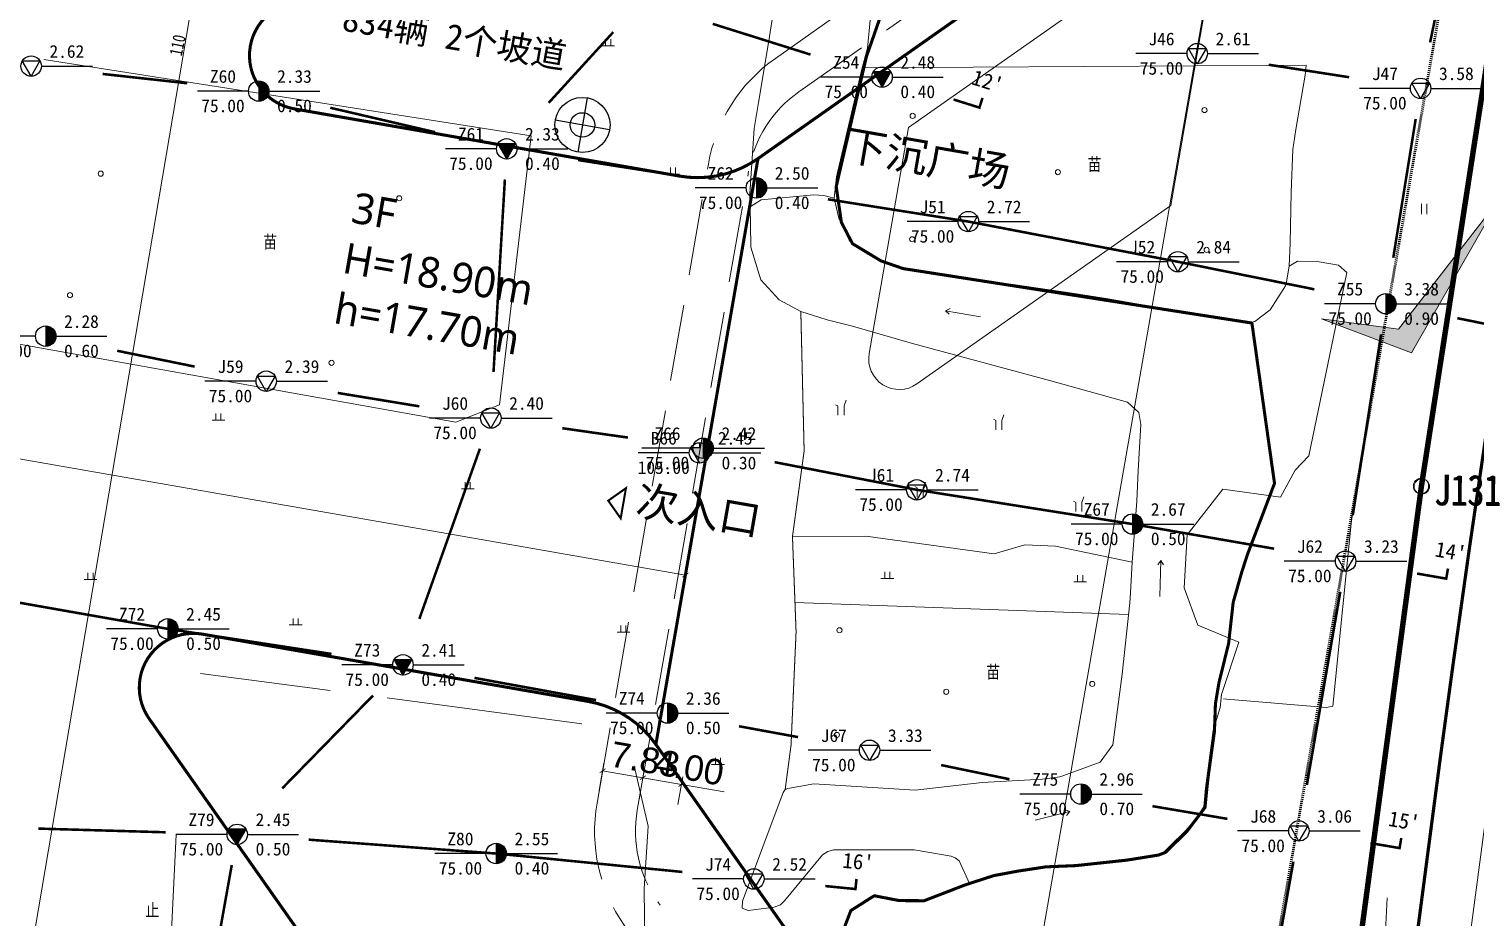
# Model space of a CAD drawing. Extents: x 274235 to 276654, y 142848 to 144425.
# Drawn here: x 275215.2 to 275356.8, y 143228.2 to 143315.1 of the extents above; entities that cross this region are included whole.
import ezdxf
from ezdxf.enums import TextEntityAlignment as Align

# ---------------------------------------------------------------- set-up
doc = ezdxf.new("R2010")
doc.units = 0
doc.header["$LTSCALE"] = 1.5
doc.header["$PDMODE"] = 1
doc.header["$PDSIZE"] = 0.2
for name, pattern in [('__DASH', [0.35, 0.25, -0.1]), ('ACAD_ISO04W100', [30, 24, -3, 0, -3]), ('X5', [3, 2, -1])]:
    doc.linetypes.add(name, pattern=pattern)
doc.layers.get('0').update_dxf_attribs({"linetype": 'CONTINUOUS', "lineweight": 0})
doc.layers.get('Defpoints').update_dxf_attribs({"linetype": 'CONTINUOUS'})
for name, color, linetype, lineweight in [('_ACM-A-ANNO-DIMS', 7, 'CONTINUOUS', 5), ('_ACM-A-SHBD-GRID-NPLT', 14, 'CONTINUOUS', 13), ('_ACM-A-SITE-OTLN', 3, 'CONTINUOUS', 25), ('_ACM-A-SITE-PAKG', 1, 'CONTINUOUS', 5), ('_ACM-A-SITE-ROAD', 2, 'CONTINUOUS', 18), ('_ACM-A-SITE-WALL', 5, 'CONTINUOUS', 50), ('ACM-A-ANNO-TEXT', 7, 'CONTINUOUS', 18), ('DMTZ', 8, 'CONTINUOUS', 0), ('GXYZ', 8, 'CONTINUOUS', 0), ('JZD', 1, 'CONTINUOUS', 0), ('JZP', 1, 'CONTINUOUS', 0), ('SXSS', 8, 'CONTINUOUS', 0), ('ZBTZ', 8, 'CONTINUOUS', 0), ('已完成', 1, 'CONTINUOUS', 0)]:
    doc.layers.add(name, color=color, linetype=linetype, lineweight=lineweight)
for name, color, linetype in [('ACM-G-SEXIT', 7, 'CONTINUOUS'), ('EVA', 230, 'CONTINUOUS'), ('HOLE', 1, 'CONTINUOUS'), ('Legends', 7, 'CONTINUOUS'), ('PROFILE', 241, 'CONTINUOUS')]:
    doc.layers.add(name, color=color, linetype=linetype)
doc.layers.add('T2006年到2024年报批数据汇总', color=7, linetype='CONTINUOUS', lineweight=60, true_color=0x0070ff)
doc.styles.add('$1$微软雅黑', font='', dxfattribs={"height": 250})
doc.styles.add('_ACM-G-NOTES', font='arial.ttf', dxfattribs={"height": 2.5})
doc.styles.add('HZ', font='', dxfattribs={"width": 0.8})
doc.styles.add('ST', font='')
doc.styles.get("Standard").update_dxf_attribs({"font": ''})
doc.styles.add('宋体', font='')
doc.styles.add('管线性质说明', font='', dxfattribs={"width": 0.8, "height": 1.25})
doc.styles.get('$1$微软雅黑').set_extended_font_data('Microsoft YaHei')
doc.styles.get('HZ').set_extended_font_data('NSimSun')
doc.styles.get('ST').set_extended_font_data('SimSun')
doc.styles.get('Standard').set_extended_font_data('NSimSun')
doc.styles.get('宋体').set_extended_font_data('SimSun')
doc.styles.get('管线性质说明').set_extended_font_data('NSimSun')
doc.linetypes.add('10421', pattern='A,2,[150,AAA.SHX,S=1,R=0,X=0,Y=1],1e-11', length=2)
doc.linetypes.add('1161', pattern='A,0,[149,AAA.SHX,S=0.15,R=0,X=0,Y=0],-1.6', length=1.6)
doc.dimstyles.new('_ACM-DIM-A_m', dxfattribs={"dimscale": 0.5, "dimtxt": 2.5, "dimasz": 1, "dimexe": 1.5, "dimexo": 2.5, "dimgap": 1, "dimtad": 1, "dimzin": 1, "dimdsep": 46, "dimtxsty": '_ACM-G-NOTES', "dimblk": 'ARCHTICK', "dimcen": 2.5, "dimclrd": 256, "dimclre": 256, "dimclrt": 256, "dimazin": 0, "dimtfac": 1, "dimtmove": 0, "dimatfit": 3, "dimldrblk": 'DOTSMALL', "dimfxl": 1, "dimlwd": 18, "dimlwe": 18, "dimarcsym": 0})

# ---------------------------------------------------------------- blocks, each defined once
blk = doc.blocks.new('gc119')
for p, q in [((-1.25, 0), (1.25, 0)), ((-0.5, 1.3), (-0.5, 0)), ((0.5, 1.3), (0.5, 0))]:
    blk.add_line(p, q)
blk = doc.blocks.new('gc170')
at = {"linetype": 'Continuous'}
blk.add_circle((0, 0), 0.5, dxfattribs=at)
blk = doc.blocks.new('gc121')
for p, q in [((-0.5, -1), (-0.5, 1)), ((0.5, -1), (0.5, 1))]:
    blk.add_line(p, q)
blk = doc.blocks.new('gc086')
for p, q in [((0, 0), (7, 0)), ((7, 0), (6.18, 0.57)), ((7, 0), (6.18, -0.57))]:
    blk.add_line(p, q)
blk = doc.blocks.new('gc246')
at = {"flags": 128}
for points in [[(1.22, 3.35), (0.81, 2.22), (0.81, 0.42)], [(-0.39, 0.42), (-0.39, 2.22), (-0.83, 2.47)]]:
    blk.add_lwpolyline(points, dxfattribs=at)
blk = doc.blocks.new('GC0000')
at = {"linetype": 'Continuous'}
blk.add_point((0, 0), dxfattribs=at)
blk = doc.blocks.new('A$C5E363402')
at = {"layer": '_ACM-A-SITE-OTLN', "const_width": 300}
blk.add_lwpolyline([(657586, 132022), (679770, 154205, -0.1989124), (687053, 157222), (725343, 157222, -0.6681786), (729091, 148174), (695148, 114232), (695148, 56011), (729091, 22069, -0.6681786), (725343, 13022), (687053, 13022, -0.1989124), (679770, 16038), (670186, 25622), (559110, 25622)], format="xyb", dxfattribs=at)
for points in [[(695155, 114238, -0.1989124), (687872, 111222), (649582, 111222, -0.6681786), (645834, 120269), (679770, 154205, -0.1989124), (687053, 157222), (725343, 157222, -0.6681786), (729091, 148174)], [(695155, 56005, 0.1989124), (687872, 59022), (649582, 59022, 0.6681786), (645834, 49974), (679770, 16038, 0.1989124), (687053, 13022), (725343, 13022, 0.6681786), (729091, 22069)]]:
    blk.add_lwpolyline(points, format="xyb", close=True, dxfattribs=at)
at = {"layer": 'EVA'}
for p, q in [((677648, 117222), (677648, 111822)), ((680348, 114522), (674948, 114522))]:
    blk.add_line(p, q, dxfattribs=at)
for radius in [2700, 1200]:
    blk.add_circle((677648, 114522), radius, dxfattribs=at)
blk = doc.blocks.new('ROAD-BLOCK')
at = {"layer": '_ACM-A-ANNO-DIMS'}
blk.add_line((115.01, 133.59), (115.01, -71.87), dxfattribs=at)
at = {"layer": '_ACM-A-SITE-ROAD'}
blk.add_lwpolyline([(115.11, 120.68), (107.78, 120.68), (88.51, 101.42), (88.51, 78.96, 0.668179), (93.63, 76.84), (115.11, 98.32)], format="xyb", close=True, dxfattribs=at)
blk.add_circle((57.01, 96.19), 2.7, dxfattribs=at)
blk = doc.blocks.new('eva')
at = {"layer": '_ACM-A-SHBD-GRID-NPLT', "linetype": '__DASH', "ltscale": 20}
for points in [[(9.4, 51.04), (107.58, 51.04, -0.198912), (118.89, 46.36), (121.19, 44.06, 0.198912), (129.67, 40.54), (158.4, 40.54, 0.668138), (166.89, 61.03), (151.76, 76.16, -0.198849), (147.08, 87.47), (147.07, 150.99, -0.199006), (151.76, 162.31), (165.91, 176.45, 0.668261), (157.42, 196.94), (123.23, 196.94)], [(-57.37, 56.98, 0.527487), (-43.39, 36.54), (-12.45, 36.54, 0.197109), (-1.22, 41.15), (1.25, 43.59, -0.197109), (9.68, 47.04), (107.58, 47.04, -0.198912), (116.06, 43.53), (118.36, 41.23, 0.198912), (129.67, 36.54), (158.4, 36.54, 0.668138), (169.72, 63.86), (154.59, 78.99, -0.198849), (151.08, 87.47), (151.07, 150.99, -0.199006), (154.59, 159.48), (168.73, 173.62, 0.668261), (157.42, 200.94), (123.23, 200.94)]]:
    blk.add_lwpolyline(points, format="xyb", dxfattribs=at)
blk = doc.blocks.new('A$C58C25E19')
at = {"color": 1, "linetype": 'Continuous', "flags": 128}
blk.add_lwpolyline([(277.55, -344.61), (286.06, -270.07), (295.57, -230.89), (302.17, -176.37), (308.8, -129.47)], dxfattribs=at)
blk = doc.blocks.new('BASEMENT')
blk.add_circle((1838558, 730405), 1200)
at = {"layer": '_ACM-A-SITE-WALL', "linetype": '__DASH', "ltscale": 10}
blk.add_lwpolyline([(1891631, 816805), (1681958, 816805), (1681958, 789605), (1619758, 789605), (1619758, 610202), (1652552, 575356), (1764854, 536805), (1911521, 536805), (1919331, 545026), (1919331, 788642), (1896831, 788642), (1896831, 836511), (1912251, 836494), (1912258, 843311), (1891631, 843311)], close=True, dxfattribs=at)
blk = doc.blocks.new('$0$entrance')
at = {"layer": 'ACM-G-SEXIT', "color": 12, "const_width": 0.2}
blk.add_lwpolyline([(1.5, -1.5), (-1.5, -1.5), (0, 0)], close=True, dxfattribs=at)
blk = doc.blocks.new('_ArchTick')
at = {"const_width": 0.15}
blk.add_lwpolyline([(-0.5, -0.5), (0.5, 0.5)], dxfattribs=at)
blk = doc.blocks.new('*D1715')
at = {"layer": '_ACM-A-ANNO-DIMS', "lineweight": 18, "transparency": 16777216}
for p, q in [((-135.8, -44.54), (-135.8, -40.95)), ((17.5, -44.52), (17.5, -40.93)), ((-135.8, -41.7), (17.5, -41.68))]:
    blk.add_line(p, q, dxfattribs=at)
at = {"layer": 'Defpoints', "color": 0, "transparency": 16777216}
for p in [(17.5, -41.68), (-135.8, -45.79), (17.5, -45.77)]:
    blk.add_point(p, dxfattribs=at)
at = {"layer": '_ACM-A-ANNO-DIMS', "lineweight": 18, "transparency": 16777216, "xscale": 0.5, "yscale": 0.5, "zscale": 0.5}
for p, rotation in [((-135.8, -41.7), 180.0070515002681), ((17.5, -41.68), 0.00705150026810736)]:
    blk.add_blockref('_ArchTick', p, dxfattribs=dict(at, rotation=rotation))
at = {"layer": '_ACM-A-ANNO-DIMS', "transparency": 16777216, "insert": (-59.15, -39.91), "char_height": 2.5, "attachment_point": 5, "rotation": 0.0071, "style": '_ACM-G-NOTES'}
blk.add_mtext('153.30', dxfattribs=at)
blk = doc.blocks.new('_DotSmall')
at = {"color": 0, "linetype": 'ByBlock', "const_width": 0.5}
blk.add_lwpolyline([(-0.0625, 0, 1), (0.0625, 0, 1)], format="xyb", close=True, dxfattribs=at)
blk = doc.blocks.new('*D1761')
at = {"layer": '_ACM-A-ANNO-DIMS', "lineweight": 18}
for p, q in [((275271.04, 143240.56), (275271.51, 143243.25)), ((275271.38, 143242.51), (275279.09, 143241.16)), ((275278.75, 143239.21), (275279.22, 143241.9))]:
    blk.add_line(p, q, dxfattribs=at)
at = {"layer": 'Defpoints', "color": 0}
for p in [(275279.09, 143241.16), (275270.83, 143239.32), (275278.54, 143237.98)]:
    blk.add_point(p, dxfattribs=at)
at = {"layer": '_ACM-A-ANNO-DIMS', "lineweight": 18, "xscale": 0.5, "yscale": 0.5, "zscale": 0.5}
for p, rotation in [((275271.38, 143242.51), 170.107569564914), ((275279.09, 143241.16), 350.107569564914)]:
    blk.add_blockref('_ArchTick', p, dxfattribs=dict(at, rotation=rotation))
at = {"layer": '_ACM-A-ANNO-DIMS', "insert": (275275.54, 143243.59), "char_height": 2.5, "attachment_point": 5, "rotation": 350.1076, "style": '_ACM-G-NOTES'}
blk.add_mtext('7.83', dxfattribs=at)
blk = doc.blocks.new('*D1762')
at = {"layer": '_ACM-A-ANNO-DIMS', "lineweight": 18}
for p, q in [((275271.04, 143240.56), (275271.51, 143243.25)), ((275271.38, 143242.51), (275275.32, 143241.82)), ((275274.96, 143239.71), (275275.45, 143242.56)), ((275275.32, 143241.82), (275283.29, 143240.43))]:
    blk.add_line(p, q, dxfattribs=at)
at = {"layer": 'Defpoints', "color": 0}
for p in [(275275.32, 143241.82), (275270.83, 143239.32), (275274.74, 143238.48)]:
    blk.add_point(p, dxfattribs=at)
at = {"layer": '_ACM-A-ANNO-DIMS', "lineweight": 18, "xscale": 0.5, "yscale": 0.5, "zscale": 0.5}
for p, rotation in [((275271.38, 143242.51), 170.107569564914), ((275275.32, 143241.82), 350.107569564914)]:
    blk.add_blockref('_ArchTick', p, dxfattribs=dict(at, rotation=rotation))
at = {"layer": '_ACM-A-ANNO-DIMS', "insert": (275279.86, 143242.83), "char_height": 2.5, "attachment_point": 5, "rotation": 350.1076, "style": '_ACM-G-NOTES'}
blk.add_mtext('4.00', dxfattribs=at)
blk = doc.blocks.new('1')
at = {"layer": '已完成', "linetype": 'Continuous'}
blk.add_hatch(color=256, dxfattribs=at).paths.add_polyline_path([(-1.28, 2.3), (-8.82, 3.33), (0, 0), (8.6, 15.05)])
for p, q in [((8.6, 15.05), (-1.28, 2.3)), ((0, 0), (8.6, 15.05)), ((-8.82, 3.33), (0, 0)), ((-1.28, 2.3), (-8.82, 3.33))]:
    blk.add_line(p, q, dxfattribs=at)
blk = doc.blocks.new('H_sam_hole')
blk.add_line((0, 2), (0, -2))
at = {"const_width": 2}
blk.add_lwpolyline([(0, -1, 0.414214), (1, 0, 0.414214), (0, 1, 1)], format="xyb", dxfattribs=at)
blk.add_circle((0, 0), 2)
blk = doc.blocks.new('H_cpt_hole')
for p, q in [((-1.73, 1), (1.73, 1)), ((0, -2), (-1.73, 1)), ((1.73, 1), (0, -2))]:
    blk.add_line(p, q)
blk.add_circle((0, 0), 2)
blk = doc.blocks.new('H_spt_hole')
blk.add_hatch(color=256).paths.add_polyline_path([(-1.73, 1), (0, -2), (1.73, 1)])
blk.add_lwpolyline([(0, -2), (1.73, 1), (-1.73, 1)], close=True)
blk.add_circle((0, 0), 2)
blk = doc.blocks.new('H_ssp_hole')
blk.add_hatch(color=256).paths.add_polyline_path([(0, 2), (0, 1), (-1.73, 1), (0, -2, 0.414214), (2, 0, 0.414214)])
for p, q in [((0, 1), (-1.73, 1)), ((-1.73, 1), (0, -2)), ((0, 2), (0, 1))]:
    blk.add_line(p, q)
blk.add_circle((0, 0), 2)
blk = doc.blocks.new('DIM')
at = {"layer": '_ACM-A-ANNO-DIMS'}
dim = blk.add_aligned_dim(p1=(-135.801, -45.789), p2=(17.5, -45.77), distance=4.09, dimstyle='_ACM-DIM-A_m', dxfattribs=at)
dim.commit()
dim.dimension.update_dxf_attribs({"geometry": '*D1715', "text_midpoint": (-59.151, -39.912)})

msp = doc.modelspace()

# ---------------------------------------------------------------- linework, layer by layer
at = {"layer": 'DMTZ', "linetype": '10421', "flags": 128}
msp.add_lwpolyline([(275294.04, 143298.548), (275294.291, 143300.647), (275296.786, 143311.323), (275297.319, 143313.248), (275297.606, 143316.31), (275297.261, 143318.279), (275296.287, 143323.107), (275295.883, 143325.495), (275295.899, 143327.581), (275296.251, 143329.628), (275296.34, 143332.583), (275295.26, 143336.379), (275294.849, 143338.334), (275296.016, 143344.219), (275297.087, 143349.477), (275297.432, 143351.445), (275297.774, 143356.943), (275298.504, 143360.798), (275298.528, 143361.657), (275298.845, 143365.89), (275298.995, 143370.893), (275299.063, 143381.906), (275299.88, 143389.871), (275299.982, 143390.869), (275299.993, 143391.871), (275300.241, 143396.87), (275300.541, 143401.867), (275300.815, 143403.19)], dxfattribs=at)
at = {"layer": 'GXYZ', "linetype": 'Continuous'}
msp.add_line((275203.682, 143155.581), (275247.477, 143413.795), dxfattribs=at)
at = {"layer": 'HOLE', "linetype": 'Continuous'}
for points in [[(275328.602, 143312.714), (275323.602, 143312.714)], [(275330.602, 143312.714), (275335.602, 143312.714)], [(275216.42, 143311.491), (275221.42, 143311.491)], [(275297.736, 143310.421), (275292.736, 143310.421)], [(275299.736, 143310.421), (275304.736, 143310.421)], [(275236.705, 143309.042), (275231.705, 143309.042)], [(275238.705, 143309.042), (275243.705, 143309.042)], [(275350.478, 143309.312), (275345.478, 143309.312)], [(275352.478, 143309.312), (275357.478, 143309.312)], [(275260.985, 143303.39), (275255.985, 143303.39)], [(275262.985, 143303.39), (275267.985, 143303.39)], [(275285.436, 143299.56), (275280.436, 143299.56)], [(275287.436, 143299.56), (275292.436, 143299.56)], [(275306.189, 143296.271), (275301.189, 143296.271)], [(275308.189, 143296.271), (275313.189, 143296.271)], [(275326.712, 143292.336), (275321.712, 143292.336)], [(275328.712, 143292.336), (275333.712, 143292.336)], [(275347.07, 143288.225), (275342.07, 143288.225)], [(275349.07, 143288.225), (275354.07, 143288.225)], [(275215.847, 143285.051), (275210.847, 143285.051)], [(275217.847, 143285.051), (275222.847, 143285.051)], [(275237.441, 143280.643), (275232.441, 143280.643)], [(275239.441, 143280.643), (275244.441, 143280.643)], [(275259.43, 143277.036), (275254.43, 143277.036)], [(275261.43, 143277.036), (275266.43, 143277.036)], [(275280.227, 143274.079), (275275.227, 143274.079)], [(275282.227, 143274.079), (275287.227, 143274.079)], [(275279.864, 143273.624), (275274.864, 143273.624)], [(275281.864, 143273.624), (275286.864, 143273.624)], [(275301.141, 143270.012), (275296.141, 143270.012)], [(275303.141, 143270.012), (275308.141, 143270.012)], [(275322.261, 143266.658), (275317.261, 143266.658)], [(275324.261, 143266.658), (275329.261, 143266.658)], [(275343.13, 143263.029), (275338.13, 143263.029)], [(275345.13, 143263.029), (275350.13, 143263.029)], [(275227.802, 143256.399), (275222.802, 143256.399)], [(275229.802, 143256.399), (275234.802, 143256.399)], [(275250.832, 143252.874), (275245.832, 143252.874)], [(275252.832, 143252.874), (275257.832, 143252.874)], [(275276.734, 143248.152), (275271.734, 143248.152)], [(275278.734, 143248.152), (275283.734, 143248.152)], [(275296.519, 143244.515), (275291.519, 143244.515)], [(275298.519, 143244.515), (275303.519, 143244.515)], [(275317.221, 143240.23), (275312.221, 143240.23)], [(275319.221, 143240.23), (275324.221, 143240.23)], [(275234.602, 143236.28), (275229.602, 143236.28)], [(275236.602, 143236.28), (275241.602, 143236.28)], [(275338.556, 143236.612), (275333.556, 143236.612)], [(275340.556, 143236.612), (275345.556, 143236.612)], [(275259.958, 143234.404), (275254.958, 143234.404)], [(275261.958, 143234.404), (275266.958, 143234.404)], [(275285.187, 143231.912), (275280.187, 143231.912)], [(275287.187, 143231.912), (275292.187, 143231.912)]]:
    msp.add_lwpolyline(points, dxfattribs=at)
at = {"layer": 'JZD', "const_width": 0.45, "flags": 128}
msp.add_lwpolyline([(275051.74, 143450.682), (275352.648, 143398.206), (275354.165, 143397.88), (275355.652, 143397.438), (275355.79, 143397.385), (275347.437, 143356.612), (275365.082, 143353.245), (275358.751, 143317.18), (275351.513, 143270.38), (275344.194, 143215.955), (275334.175, 143176.916), (275324.683, 143102.508)], dxfattribs=at)
at = {"layer": 'JZD', "color": 240, "const_width": 0.45, "flags": 128}
msp.add_lwpolyline([(275051.771, 143450.675), (275352.729, 143398.191), (275354.247, 143397.865), (275355.734, 143397.422), (275355.872, 143397.369), (275347.518, 143356.59), (275365.166, 143353.222), (275358.834, 143317.151), (275351.594, 143270.343), (275344.274, 143215.909), (275334.253, 143176.863), (275324.76, 143102.442)], dxfattribs=at)
at = {"layer": 'JZP', "linetype": 'Continuous'}
for centre in [(275351.513, 143270.38), (275351.594, 143270.343)]:
    msp.add_circle(centre, 0.75, dxfattribs=at)
at = {"layer": 'PROFILE', "linetype": 'ACAD_ISO04W100', "ltscale": 0.08, "const_width": 0.25}
for points in [[(275352.406, 143313.812), (275354.902, 143325.912)], [(275282.162, 143315.624), (275291.736, 143312.618)], [(275266.094, 143307.89), (275272.423, 143314.821)], [(275222.42, 143310.722), (275230.705, 143309.811)], [(275336.602, 143311.625), (275344.478, 143310.401)], [(275305.736, 143308.224), (275308.277, 143307.426), (275308.576, 143308.38)], [(275244.705, 143307.413), (275254.985, 143305.019)], [(275348.797, 143292.725), (275350.993, 143306.312)], [(275268.985, 143302.294), (275279.436, 143300.656)], [(275260.696, 143281.536), (275261.808, 143300.39)], [(275293.436, 143298.451), (275307.189, 143296.271), (275327.712, 143292.336), (275341.07, 143289.639)], [(275355.07, 143286.811), (275357.872, 143286.246), (275358.07, 143287.226)], [(275344.834, 143267.529), (275347.601, 143285.225)], [(275223.847, 143283.622), (275231.441, 143282.072)], [(275245.441, 143279.495), (275253.43, 143278.184)], [(275267.43, 143276.041), (275273.864, 143275.126)], [(275253.433, 143257.374), (275259.362, 143274.036)], [(275288.227, 143272.718), (275302.141, 143270.012), (275323.261, 143266.658), (275337.13, 143264.246)], [(275192.47, 143263.022), (275205.9, 143260.435), (275228.802, 143256.399), (275244.832, 143253.945)], [(275351.13, 143261.812), (275353.982, 143261.316), (275354.153, 143262.301)], [(275340.335, 143241.112), (275343.611, 143260.029)], [(275258.832, 143251.598), (275270.734, 143249.428)], [(275240.003, 143240.78), (275248.898, 143249.874)], [(275284.734, 143246.865), (275290.519, 143245.802)], [(275304.519, 143243.066), (275311.221, 143241.679)], [(275325.221, 143239.043), (275332.556, 143237.799)], [(275216.134, 143236.846), (275228.602, 143236.484)], [(275242.602, 143235.762), (275260.958, 143234.404), (275279.187, 143232.603)], [(275346.556, 143235.425), (275349.415, 143234.94), (275349.582, 143235.926)], [(275231.641, 143214.133), (275235.065, 143233.28)], [(275336.407, 143219.028), (275339.019, 143233.612)], [(275293.187, 143231.221), (275296.139, 143230.929), (275296.237, 143231.924)]]:
    msp.add_lwpolyline(points, dxfattribs=at)
at = {"layer": 'SXSS', "linetype": '10421'}
for points in [[(275338.605, 143291.894), (275338.298, 143290.177), (275338.261, 143289.974), (275336.737, 143287.632), (275335.234, 143286.483), (275334.715, 143286.401), (275332.694, 143286.66), (275328.206, 143287.442), (275324.258, 143288.116), (275320.671, 143288.727), (275317.344, 143289.259), (275311.577, 143290.099), (275303.65, 143291.252), (275301.673, 143291.557), (275299.732, 143291.98), (275297.728, 143292.883), (275297.376, 143293.062), (275296.045, 143293.964), (275295.729, 143294.178), (275295.514, 143294.447), (275294.511, 143296.61), (275294.04, 143298.548), (275293.04, 143298.833), (275292.075, 143298.88), (275286.916, 143298.386), (275285.823, 143297.706)], [(275285.823, 143297.706), (275285.891, 143293.973), (275285.894, 143293.771), (275286.873, 143290.57), (275288.652, 143288.613), (275290.787, 143287.457), (275293.367, 143286.657), (275295.858, 143286.034), (275301.73, 143284.332), (275315.251, 143280.694), (275322.768, 143278.603), (275323.87, 143277.572), (275324.091, 143276.395), (275323.828, 143271.911), (275323.686, 143268.914), (275323.245, 143262.93), (275323.082, 143259.933), (275322.997, 143258.937), (275322.247, 143251.976), (275321.328, 143245.036), (275320.105, 143243.361), (275316.427, 143241.996), (275316.162, 143241.903), (275314.455, 143241.7), (275308.549, 143241.349), (275301.979, 143240.593)], [(275307.3, 143231.462), (275309.552, 143232.313), (275311.847, 143232.743), (275314.669, 143233.174), (275317.602, 143233.295), (275320.227, 143233.578), (275322.59, 143233.832), (275325.699, 143234.33), (275326.389, 143234.599), (275326.892, 143235.092), (275328.461, 143236.632), (275329.358, 143237.683), (275330.239, 143238.981), (275330.42, 143240.793), (275331.166, 143246.444), (275331.848, 143248.708), (275331.969, 143249.985), (275333.668, 143255.093), (275333.668, 143255.093), (275333.668, 143255.093), (275329.659, 143256.769), (275328.309, 143260.431), (275328.62, 143265.589), (275332.111, 143270.071), (275337.743, 143269.305), (275339.205, 143271.933), (275340.529, 143273.329), (275344.242, 143291.3), (275343.436, 143291.997), (275341.553, 143292.317), (275339.41, 143292.397), (275338.605, 143291.894)]]:
    msp.add_lwpolyline(points, dxfattribs=at)
at = {"layer": 'SXSS', "linetype": '10421', "flags": 128}
msp.add_lwpolyline([(275301.979, 143240.593), (275292.059, 143241.238), (275289.511, 143240.78), (275289.254, 143240.662), (275289.049, 143240.382), (275285.081, 143229.735), (275285.053, 143229.059), (275285.637, 143228.814), (275288.169, 143229.167), (275288.784, 143229.382), (275289.188, 143229.775), (275292.914, 143234.276), (275293.424, 143234.592), (275293.97, 143234.771), (275301.874, 143234.765), (275305.495, 143234.153), (275305.906, 143234), (275306.3, 143233.687), (275307.3, 143231.462)], dxfattribs=at)
at = {"layer": 'T2006年到2024年报批数据汇总', "color": 6, "linetype": 'X5', "lineweight": -2, "const_width": 0.3}
for points in [[(275364.663, 143318.862), (275362.294, 143304.281), (275359.861, 143288.712), (275358.68, 143280.923), (275356.221, 143264.134), (275354.606, 143252.655), (275353.408, 143243.874), (275351.102, 143226.297), (275347.708, 143199.695), (275344.291, 143172.913), (275326.338, 143032.191)], [(275326.355, 143032.186), (275344.326, 143173.045), (275347.743, 143199.827), (275351.137, 143226.429), (275353.443, 143244.007), (275354.641, 143252.787), (275356.256, 143264.267), (275358.715, 143281.055), (275359.896, 143288.845), (275362.329, 143304.413), (275364.698, 143318.994)], [(275299.001, 143317.547), (275297.207, 143312.402), (275294.252, 143299.695), (275294.759, 143296.189), (275295.851, 143294.104), (275298.638, 143292.421), (275300.804, 143291.668), (275334.955, 143286.338), (275337.169, 143270.639), (275334.523, 143263.695), (275333.94, 143261.887), (275333.12, 143258.986), (275332.674, 143254.966), (275331.722, 143251.102), (275331.385, 143249.087), (275331.288, 143246.371), (275330.64, 143241.691), (275330.361, 143238.909), (275328.583, 143236.56), (275326.512, 143234.527), (275325.821, 143234.257), (275322.712, 143233.759), (275317.724, 143233.223), (275314.792, 143233.102), (275311.97, 143232.671), (275309.674, 143232.241), (275306.887, 143231.338), (275302.862, 143229.785), (275300.438, 143229.797), (275297.977, 143230.272), (275295.684, 143228.819), (275294.751, 143226.378)], [(275294.751, 143226.378), (275295.684, 143228.819), (275297.977, 143230.272), (275300.438, 143229.797), (275302.862, 143229.785), (275306.887, 143231.338), (275309.674, 143232.241), (275311.97, 143232.671), (275314.792, 143233.102), (275317.724, 143233.223), (275322.712, 143233.759), (275325.821, 143234.257), (275326.512, 143234.527), (275328.583, 143236.56), (275330.361, 143238.909), (275330.64, 143241.691), (275331.288, 143246.371), (275331.385, 143249.087), (275331.722, 143251.102), (275332.674, 143254.966), (275333.12, 143258.986), (275333.94, 143261.887), (275334.523, 143263.695), (275337.169, 143270.639), (275334.955, 143286.338), (275300.804, 143291.668), (275298.638, 143292.421), (275295.851, 143294.104), (275294.759, 143296.19), (275294.252, 143299.695), (275297.207, 143312.402), (275299.001, 143317.547)]]:
    msp.add_lwpolyline(points, dxfattribs=at)
at = {"layer": 'ZBTZ', "linetype": '1161', "flags": 128}
for points in [[(275291.126, 143403.815), (275291.269, 143402.6), (275291.347, 143398.414), (275291.376, 143396.905), (275290.822, 143391.441), (275290.303, 143386.319), (275289.692, 143381.504), (275289.336, 143378.689), (275289.087, 143373.531), (275288.906, 143368.535), (275288.909, 143363.379), (275288.694, 143359.403), (275287.618, 143353.637), (275286.798, 143349.721), (275286.114, 143346.508), (275285.871, 143344.81), (275285.163, 143339.859), (275285.753, 143330.88), (275285.929, 143328.895), (275287.302, 143327.313), (275288.377, 143325.057), (275289.01, 143322.734), (275287.623, 143313.774), (275286.647, 143307.925), (275286.224, 143305.392), (275285.989, 143301.967), (275285.8, 143298.973), (275285.823, 143297.706)], [(275296.786, 143311.323), (275340.265, 143311.575)], [(275340.265, 143311.575), (275340.265, 143311.575), (275340.265, 143311.575), (275340.265, 143311.575), (275340.183, 143310.602), (275339.255, 143305.297), (275338.955, 143303.32), (275338.795, 143299.157), (275338.688, 143294.153), (275338.605, 143291.894)]]:
    msp.add_lwpolyline(points, dxfattribs=at)
at = {"layer": 'ZBTZ', "linetype": 'Continuous'}
msp.add_lwpolyline([(275338.894, 143078.661), (275339.761, 143084.853), (275342.246, 143105.006), (275344.535, 143123.26), (275346.863, 143140.11), (275348.347, 143153.239), (275350.418, 143168.774), (275351.785, 143179.415), (275353.464, 143192.356), (275355.175, 143205.778), (275362.011, 143258.208), (275365.425, 143281.184), (275367.543, 143295.087), (275369.996, 143311.016), (275370.214, 143312.067, 0.8370607), (275368.784, 143312.348), (275367.316, 143302.849), (275366.019, 143294.86), (275362.597, 143272.013), (275359.121, 143247.591), (275355.464, 143220.028), (275352.253, 143194.927), (275343.027, 143123.295), (275337.393, 143078.707)], format="xyb", dxfattribs=at)
at = {"layer": 'ZBTZ', "linetype": '1161', "elevation": 2.89, "flags": 128}
msp.add_lwpolyline([(275210.925, 143284.872), (275257.019, 143276.624), (275261.297, 143278.334), (275264.378, 143304.67), (275216.661, 143312.138)], dxfattribs=at)
at = {"layer": 'ZBTZ', "linetype": 'Continuous', "const_width": 0.1}
msp.add_lwpolyline([(275289.254, 143240.662), (275289.829, 143245.016), (275290.323, 143256.112), (275289.969, 143265.429), (275291.112, 143273.814), (275290.787, 143287.457)], dxfattribs=at)
at = {"layer": 'ZBTZ', "linetype": '1161'}
for points in [[(275344.8, 143268.007), (275342.865, 143248.835), (275342.269, 143248.709), (275332.491, 143249.515), (275332.18, 143249.56)], [(275323.245, 143262.93), (275315.727, 143264.485), (275312.714, 143264.625), (275309.731, 143263.756), (275297.157, 143265.484), (275289.969, 143265.429)], [(275290.214, 143258.977), (275322.876, 143257.813)], [(275232.02, 143252.02), (275244.706, 143250.367)], [(275250.298, 143249.638), (275269.34, 143247.114)], [(275229.637, 143236.255), (275229.208, 143227.496), (275229.174, 143226.942)], [(275348.186, 143230.074), (275347.998, 143226.151)]]:
    msp.add_lwpolyline(points, dxfattribs=at)
at = {"layer": 'ZBTZ', "linetype": '1161', "elevation": 2.693}
msp.add_lwpolyline([(275275.514, 143225.28), (275275.458, 143230.995), (275275.85, 143237.088), (275274.481, 143242.981)], dxfattribs=at)

# ---------------------------------------------------------------- block references
at = {"rotation": 359.2452370376578}
msp.add_blockref('A$C58C25E19', (275051.771, 143450.675), dxfattribs=at)
at = {"xscale": 0.001, "yscale": 0.001, "zscale": 0.001}
for name, p, rotation in [('BASEMENT', (273332.701, 142902.048), 350.1075691856989), ('A$C5E363402', (274582.158, 143309.331), 350.1075691150455)]:
    msp.add_blockref(name, p, dxfattribs=dict(at, rotation=rotation))
at = {"linetype": 'Continuous'}
msp.add_blockref('1', (275350.59, 143283.429), dxfattribs=at)
at = {"xscale": -1, "rotation": 80.10756904730403}
msp.add_blockref('$0$entrance', (275271.929, 143268.95), dxfattribs=at)
at = {"layer": '_ACM-A-SITE-OTLN', "rotation": 350.10756917272}
msp.add_blockref('DIM', (275269.406, 143305.731), dxfattribs=at)
at = {"layer": '_ACM-A-SITE-ROAD', "rotation": 350.1075691150455}
msp.add_blockref('eva', (275110.91, 143178.423), dxfattribs=at)
at = {"layer": 'HOLE', "xscale": 0.5, "yscale": 0.5, "zscale": 0.5}
for name, p in [('H_cpt_hole', (275329.602, 143312.714)), ('H_cpt_hole', (275215.42, 143311.491)), ('H_spt_hole', (275298.736, 143310.421)), ('H_sam_hole', (275237.705, 143309.042)), ('H_cpt_hole', (275351.478, 143309.312)), ('H_spt_hole', (275261.985, 143303.39)), ('H_sam_hole', (275286.436, 143299.56)), ('H_cpt_hole', (275307.189, 143296.271)), ('H_cpt_hole', (275327.712, 143292.336)), ('H_sam_hole', (275348.07, 143288.225)), ('H_sam_hole', (275216.847, 143285.051)), ('H_cpt_hole', (275238.441, 143280.643)), ('H_cpt_hole', (275260.43, 143277.036)), ('H_ssp_hole', (275280.864, 143273.624)), ('H_sam_hole', (275281.227, 143274.079)), ('H_cpt_hole', (275302.141, 143270.012)), ('H_sam_hole', (275323.261, 143266.658)), ('H_cpt_hole', (275344.13, 143263.029)), ('H_sam_hole', (275228.802, 143256.399)), ('H_spt_hole', (275251.832, 143252.874)), ('H_sam_hole', (275277.734, 143248.152)), ('H_cpt_hole', (275297.519, 143244.515)), ('H_sam_hole', (275318.221, 143240.23)), ('H_spt_hole', (275235.602, 143236.28)), ('H_cpt_hole', (275339.556, 143236.612)), ('H_sam_hole', (275260.958, 143234.404)), ('H_cpt_hole', (275286.187, 143231.912))]:
    msp.add_blockref(name, p, dxfattribs=at)
at = {"layer": 'JZD', "linetype": 'Continuous'}
for p in [(275351.513, 143270.38), (275351.513, 143270.379)]:
    msp.add_blockref('GC0000', p, dxfattribs=at)
at = {"layer": 'Legends', "rotation": 350.1075691126429}
msp.add_blockref('ROAD-BLOCK', (275196.715, 143220.762), dxfattribs=at)
at = {"layer": 'SXSS', "linetype": 'Continuous', "yscale": 0.5, "zscale": 0.5}
for p, xscale, rotation in [((275308.396, 143286.936), 0.499999998432395, 170.0382931463373), ((275325.926, 143259.579), 0.5000000002367564, 88.20822106311981), ((275313.738, 143237.656), 0.499999997673647, 14.09751456109708)]:
    msp.add_blockref('gc086', p, dxfattribs=dict(at, xscale=xscale, rotation=rotation))
at = {"layer": 'ZBTZ', "linetype": 'Continuous', "xscale": 0.5, "yscale": 0.5}
for name, p in [('gc119', (275271.921, 143313.469)), ('gc170', (275301.737, 143306.618)), ('gc170', (275330.313, 143307.189)), ('gc170', (275222.24, 143300.96)), ('gc119', (275278.281, 143300.899)), ('gc170', (275315.964, 143301.106)), ('gc170', (275251.464, 143298.551)), ('gc121', (275351.82, 143297.499)), ('gc170', (275301.691, 143294.537)), ('gc170', (275330.523, 143293.499)), ('gc170', (275219.227, 143289.068)), ('gc170', (275244.836, 143282.444)), ('gc246', (275294.613, 143277.111)), ('gc119', (275233.758, 143276.821)), ('gc246', (275310.067, 143275.689)), ('gc119', (275258.17, 143270.116)), ('gc246', (275302.375, 143269.085)), ('gc246', (275317.896, 143267.662)), ('gc119', (275221.237, 143261.241)), ('gc119', (275299.261, 143261.339)), ('gc119', (275318.141, 143260.994)), ('gc119', (275241.328, 143256.779)), ('gc119', (275273.416, 143256.081)), ('gc170', (275294.57, 143256.261)), ('gc170', (275319.32, 143251.011)), ('gc170', (275305.029, 143250.239)), ('gc170', (275294.32, 143246.011)), ('gc119', (275282.678, 143243.123))]:
    msp.add_blockref(name, p, dxfattribs=at)

# ---------------------------------------------------------------- texts
at = {"layer": '_ACM-A-SITE-PAKG', "insert": (275247.617, 143325.674), "char_height": 2.5, "attachment_point": 1, "rotation": 350.10757}
msp.add_mtext_dynamic_manual_height_columns('{\\fSimSun|b0|i0|c134|p2;夹层非机动车库}\\P1300{\\fSimSun|b0|i0|c129|p2;㎡} \\P834{\\fSimSun|b0|i0|c134|p2;辆 2个坡道}', width=35.50172, gutter_width=12.5, heights=[0], dxfattribs=at)
at = {"layer": 'ACM-A-ANNO-TEXT', "char_height": 3, "attachment_point": 1, "rotation": 350.10757, "style": '$1$微软雅黑'}
for s, insert in [('下沉广场', (275295.396, 143305.358)), ('3F\\PH=18.90m\\Ph=17.70m', (275247.16, 143299.164)), ('次入口', (275275.007, 143270.538))]:
    msp.add_mtext_dynamic_manual_height_columns(s, width=29.08252, gutter_width=15.556, heights=[0], dxfattribs=dict(at, insert=insert))
at = {"layer": 'GXYZ', "linetype": 'Continuous', "style": '管线性质说明', "width": 0.8}
msp.add_text('110', height=1.25, rotation=78.57278, dxfattribs=at).set_placement((275229.767, 143313.534), align=Align.MIDDLE)
msp.add_text('止', height=1.25, dxfattribs=at).set_placement((275227.292, 143228.935), align=Align.MIDDLE)
at = {"layer": 'HOLE', "style": 'ST'}
for s, p in [('J46', (275326.102, 143314.152)), ('2.61', (275333.102, 143314.152)), ('2.62', (275218.92, 143312.929)), ('Z54', (275295.236, 143311.859)), ('2.48', (275302.236, 143311.859)), ('Z60', (275234.205, 143310.479)), ('2.33', (275241.205, 143310.479)), ('75.00', (275326.102, 143311.277)), ('J47', (275347.978, 143310.75)), ('3.58', (275354.978, 143310.75)), ('75.00', (275295.236, 143308.984)), ('0.40', (275302.236, 143308.984)), ('75.00', (275234.205, 143307.604)), ('0.50', (275241.205, 143307.604)), ('75.00', (275347.978, 143307.875)), ('Z61', (275258.485, 143304.828)), ('2.33', (275265.485, 143304.828)), ('75.00', (275258.485, 143301.953)), ('0.40', (275265.485, 143301.953)), ('Z62', (275282.936, 143300.997)), ('2.50', (275289.936, 143300.997)), ('75.00', (275282.936, 143298.122)), ('0.40', (275289.936, 143298.122)), ('J51', (275303.689, 143297.709)), ('2.72', (275310.689, 143297.709)), ('75.00', (275303.689, 143294.834)), ('J52', (275324.212, 143293.774)), ('2.84', (275331.212, 143293.774)), ('75.00', (275324.212, 143290.899)), ('Z55', (275344.57, 143289.663)), ('3.38', (275351.57, 143289.663)), ('2.28', (275220.347, 143286.489)), ('75.00', (275344.57, 143286.788)), ('0.90', (275351.57, 143286.788)), ('75.00', (275213.347, 143283.614)), ('0.60', (275220.347, 143283.614)), ('J59', (275234.941, 143282.081)), ('2.39', (275241.941, 143282.081)), ('75.00', (275234.941, 143279.206)), ('J60', (275256.93, 143278.473)), ('2.40', (275263.93, 143278.473)), ('75.00', (275256.93, 143275.598)), ('B66', (275277.364, 143275.062)), ('Z66', (275277.727, 143275.516)), ('2.45', (275284.364, 143275.062)), ('2.42', (275284.727, 143275.516)), ('105.00', (275277.364, 143272.187)), ('75.00', (275277.727, 143272.641)), ('0.30', (275284.727, 143272.641)), ('J61', (275298.641, 143271.449)), ('2.74', (275305.641, 143271.449)), ('75.00', (275298.641, 143268.574)), ('Z67', (275319.761, 143268.095)), ('2.67', (275326.761, 143268.095)), ('75.00', (275319.761, 143265.22)), ('0.50', (275326.761, 143265.22)), ('J62', (275340.63, 143264.467)), ('3.23', (275347.63, 143264.467)), ('75.00', (275340.63, 143261.592)), ('Z72', (275225.302, 143257.837)), ('2.45', (275232.302, 143257.837)), ('75.00', (275225.302, 143254.962)), ('0.50', (275232.302, 143254.962)), ('Z73', (275248.332, 143254.312)), ('2.41', (275255.332, 143254.312)), ('75.00', (275248.332, 143251.437)), ('0.40', (275255.332, 143251.437)), ('Z74', (275274.234, 143249.59)), ('2.36', (275281.234, 143249.59)), ('75.00', (275274.234, 143246.715)), ('0.50', (275281.234, 143246.715)), ('J67', (275294.019, 143245.953)), ('3.33', (275301.019, 143245.953)), ('75.00', (275294.019, 143243.078)), ('Z75', (275314.721, 143241.668)), ('2.96', (275321.721, 143241.668)), ('75.00', (275314.721, 143238.793)), ('0.70', (275321.721, 143238.793)), ('J68', (275336.056, 143238.049)), ('3.06', (275343.056, 143238.049)), ('Z79', (275232.102, 143237.717)), ('2.45', (275239.102, 143237.717)), ('Z80', (275257.458, 143235.842)), ('2.55', (275264.458, 143235.842)), ('75.00', (275336.056, 143235.174)), ('75.00', (275232.102, 143234.842)), ('0.50', (275239.102, 143234.842)), ('75.00', (275257.458, 143232.967)), ('0.40', (275264.458, 143232.967)), ('J74', (275282.687, 143233.35)), ('2.52', (275289.687, 143233.35)), ('75.00', (275282.687, 143230.475))]:
    msp.add_text(s, height=1.25, dxfattribs=at).set_placement(p, align=Align.MIDDLE_CENTER)
at = {"layer": 'JZP', "linetype": 'Continuous', "style": 'HZ', "width": 0.8}
msp.add_text('J131', height=3, dxfattribs=at).set_placement((275356.036, 143269.968), align=Align.MIDDLE)
msp.add_text('J131', height=3, rotation=359.24524, dxfattribs=at).set_placement((275356.118, 143269.931), align=Align.MIDDLE)
at = {"layer": 'PROFILE', "style": 'ST'}
for s, rotation, p in [("12'", 342.57266, (275308.726, 143308.857)), ("14'", 350.13524, (275354.239, 143262.794)), ("15'", 350.37532, (275349.666, 143236.419)), ("16'", 354.3589, (275296.286, 143232.422))]:
    msp.add_text(s, height=1.5, rotation=rotation, dxfattribs=at).set_placement(p, align=Align.BOTTOM_CENTER)
at = {"layer": 'ZBTZ', "linetype": 'Continuous', "style": '宋体', "width": 0.8}
for p in [(275319.551, 143301.896), (275238.831, 143294.313), (275309.624, 143252.199)]:
    msp.add_text('苗', height=1.25, dxfattribs=at).set_placement(p, align=Align.MIDDLE)

# ---------------------------------------------------------------- dimensions: what is measured, and where the dimension line sits
at = {"layer": '_ACM-A-ANNO-DIMS'}
for base, p2, picture, middle in [((275279.093, 143241.164), (275278.538, 143237.981), '*D1761', (275275.543, 143243.587)), ((275275.324, 143241.82), (275274.742, 143238.482), '*D1762', (275279.859, 143242.832))]:
    dim = msp.add_linear_dim(base=base, p1=(275270.828, 143239.324), p2=p2, angle=350.10757, dimstyle='_ACM-DIM-A_m', dxfattribs=at)
    dim.commit()
    dim.dimension.update_dxf_attribs({"geometry": picture, "text_midpoint": middle})

doc.saveas('drawing.dxf')
